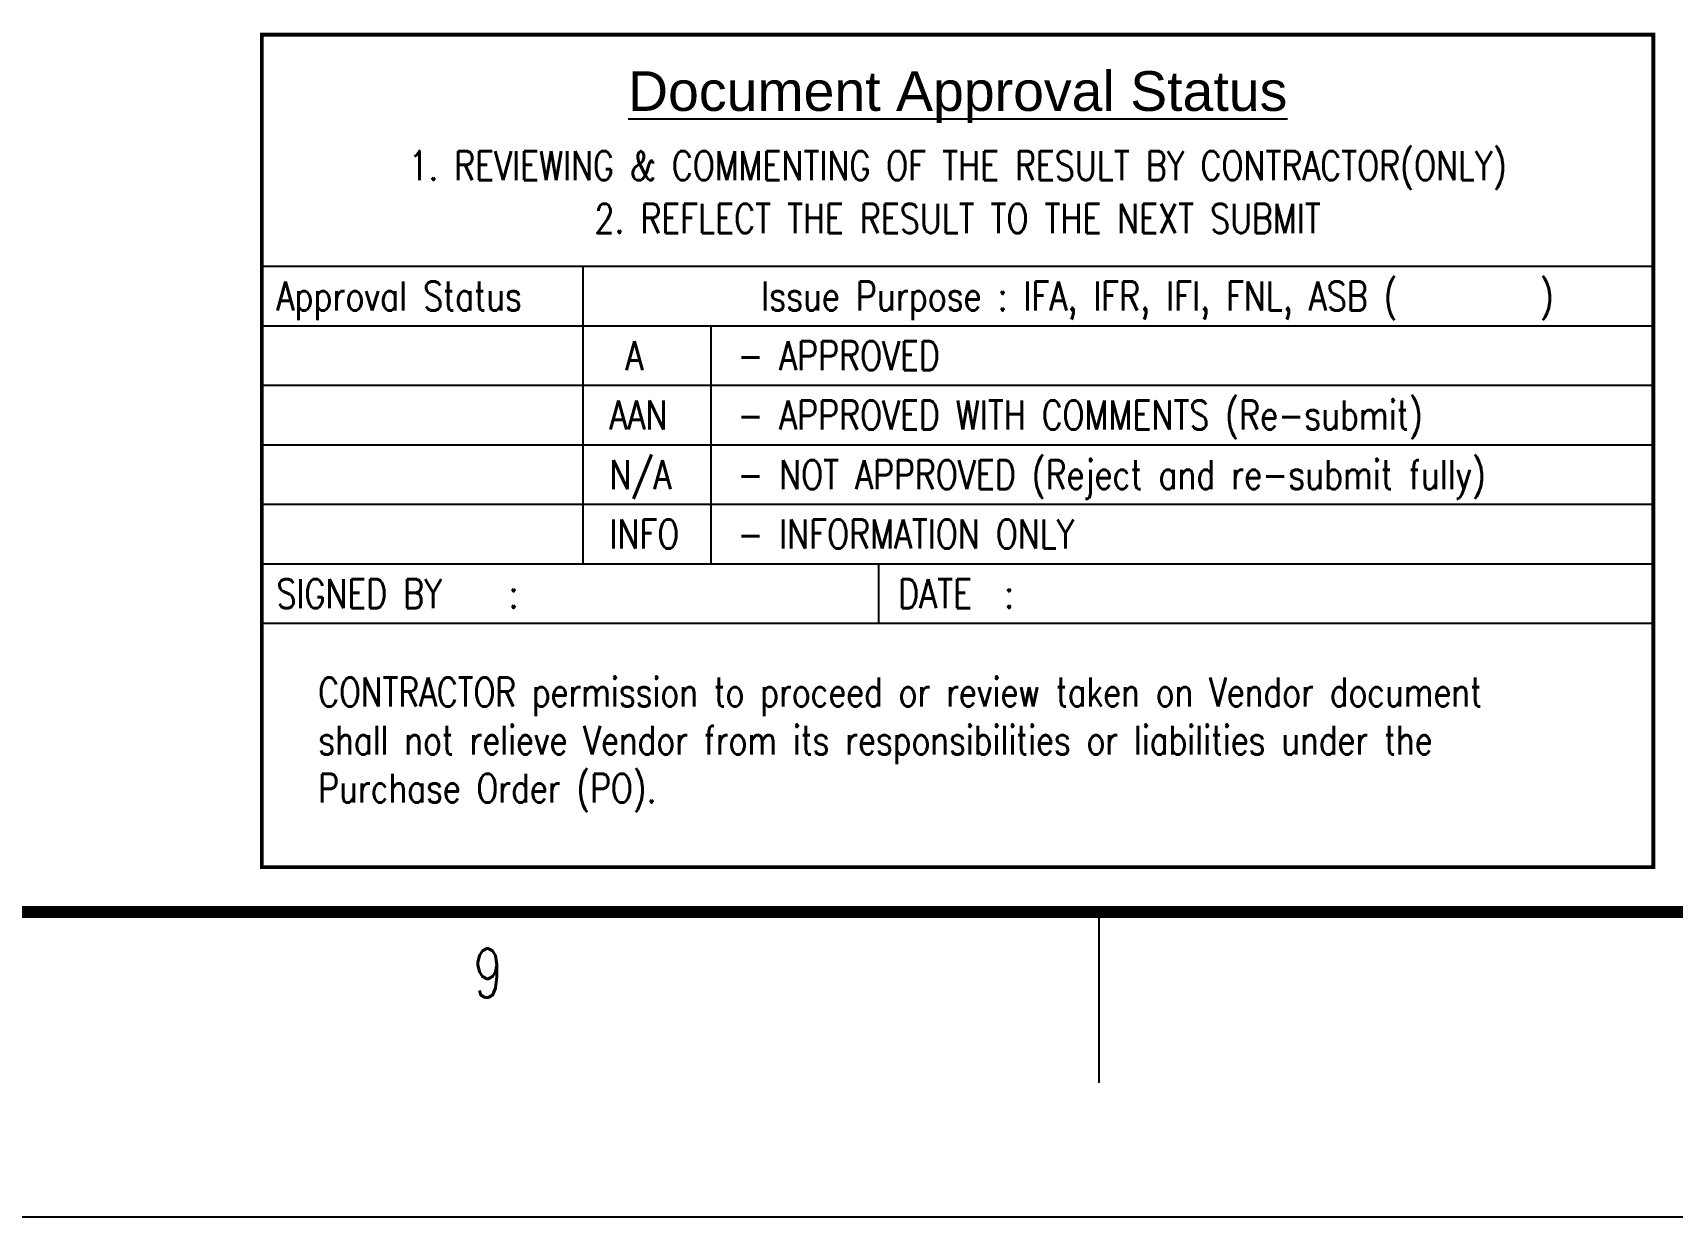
# Model space of a CAD drawing. Header units: millimetres. Extents: x 0 to 134087, y -49114 to 20834.
# Drawn here: x 52585 to 54958, y -29779 to -28064 of the extents above; entities that cross this region are included whole.
import ezdxf
from ezdxf.enums import TextEntityAlignment as Align

# ---------------------------------------------------------------- set-up
doc = ezdxf.new("R2010")
doc.units = ezdxf.units.MM
doc.header["$LTSCALE"] = 35
doc.layers.add('Dim-W', color=7, linetype='Continuous')
doc.styles.add('Arial', font='arial.ttf', dxfattribs={"height": 0.2})
doc.styles.add('ROMANS', font='ROMANS.shx', dxfattribs={"width": 0.8})

# ---------------------------------------------------------------- blocks, each defined once
blk = doc.blocks.new('TITLE')
at = {"color": 7}
for p, q in [((664.878, 17.683), (664.878, 7.78)), ((841, 0), (0, 0))]:
    blk.add_line(p, q, dxfattribs=at)
at = {"color": 7, "const_width": 0.707}
blk.add_lwpolyline([(28.293, 17.683), (823.671, 17.683)], dxfattribs=at)
at = {"color": 7, "style": 'ROMANS', "width": 0.7}
blk.add_text('9', height=2.829, dxfattribs=at).set_placement((629.512, 14.146), align=Align.MIDDLE)
blk = doc.blocks.new('STAMP')
for p, q in [((-11045, 4772), (0, 4772)), ((-8497, 4772), (-8497, 2410)), ((-11045, 4300), (0, 4300)), ((-7481, 4300), (-7481, 2410)), ((-11045, 3827), (0, 3827)), ((-11045, 3355), (0, 3355)), ((-11045, 2882), (0, 2882)), ((-11045, 2410), (0, 2410)), ((-6151, 2410), (-6151, 1937)), ((-11045, 1937), (0, 1937))]:
    blk.add_line(p, q)
at = {"const_width": 30}
blk.add_lwpolyline([(-11045, 0), (-11045, 6612), (0, 6612), (0, 0)], close=True, dxfattribs=at)
at = {"style": 'Arial'}
blk.add_text('%%UDocument Approval Status', height=315, dxfattribs=at).set_placement((-5522, 6164), align=Align.MIDDLE_CENTER)
at = {"style": 'ROMANS', "width": 0.8}
for s, p in [('1. REVIEWING & COMMENTING OF THE RESULT BY CONTRACTOR(ONLY)', (-5522, 5572)), ('2. REFLECT THE RESULT TO THE NEXT SUBMIT', (-5522, 5152)), ('   Issue Purpose : IFA, IFR, IFI, FNL, ASB (     )', (-4143, 4536))]:
    blk.add_text(s, height=231, dxfattribs=at).set_placement(p, align=Align.MIDDLE_CENTER)
for s, p in [('Approval Status', (-10929, 4536)), (' A', (-8286, 4063)), ('  - APPROVED', (-7524, 4063)), ('AAN', (-8286, 3591)), ('  - APPROVED WITH COMMENTS (Re-submit)', (-7524, 3591)), ('N/A', (-8286, 3118)), ('  - NOT APPROVED (Reject and re-submit fully)', (-7524, 3118)), ('INFO', (-8286, 2646)), ('  - INFORMATION ONLY', (-7524, 2646)), ('SIGNED BY   :', (-10929, 2173)), ('DATE  :', (-5993, 2173))]:
    blk.add_text(s, height=231, dxfattribs=at).set_placement(p, align=Align.MIDDLE_LEFT)
at = {"insert": (-10597, 1505), "char_height": 228.9, "width": 10455.72, "attachment_point": 1, "style": 'ROMANS'}
blk.add_mtext('CONTRACTOR permission to proceed or review taken on Vendor document shall not relieve Vendor from its responsibilities or liabilities under the Purchase Order (PO).', dxfattribs=at)

msp = doc.modelspace()

# ---------------------------------------------------------------- block references
at = {"linetype": 'ByBlock', "xscale": 24.99999999749996, "yscale": 24.99999999749996, "zscale": 24.99999999749996}
msp.add_blockref('TITLE', (37506.4576, -29779.1803), dxfattribs=at)
at = {"layer": 'Dim-W', "xscale": 0.1823568658999914, "yscale": 0.1823568658999914, "zscale": 0.1823568658999914}
msp.add_blockref('STAMP', (54930.8271, -29272.1209), dxfattribs=at)

doc.saveas('drawing.dxf')
